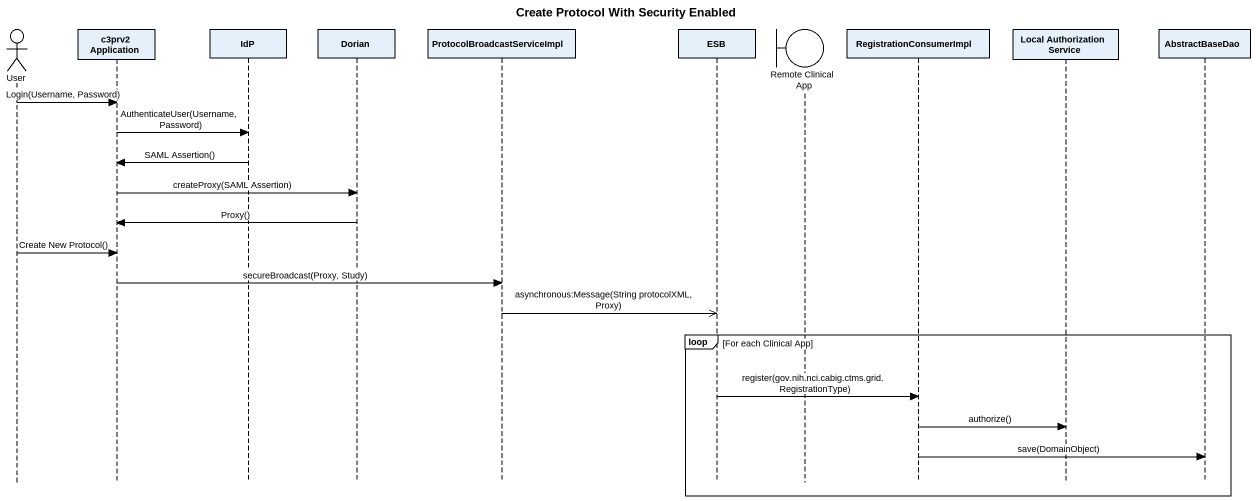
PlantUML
@startuml
title Create Protocol With Security Enabled
hide footbox
actor User
participant "c3prv2 Application" as c3prv2_Application
participant IdP
participant Dorian
participant ProtocolBroadcastServiceImpl
participant ESB
boundary "Remote Clinical App" as Remote_Clinical_App
participant RegistrationConsumerImpl
participant "Local Authorization Service" as Local_Authorization_Service
participant AbstractBaseDao

User -> c3prv2_Application : Login(Username, Password)
c3prv2_Application -> IdP : AuthenticateUser(Username, Password)
IdP -> c3prv2_Application : SAML Assertion()
c3prv2_Application -> Dorian : createProxy(SAML Assertion)
Dorian -> c3prv2_Application : Proxy()
User -> c3prv2_Application : Create New Protocol()
c3prv2_Application -> ProtocolBroadcastServiceImpl : secureBroadcast(Proxy, Study)
ProtocolBroadcastServiceImpl ->> ESB : asynchronous:Message(String protocolXML, Proxy)
loop For each Clinical App
  ESB -> RegistrationConsumerImpl : register(gov.nih.nci.cabig.ctms.grid.RegistrationType)
  RegistrationConsumerImpl -> Local_Authorization_Service : authorize()
  RegistrationConsumerImpl -> AbstractBaseDao : save(DomainObject)
end
@enduml
